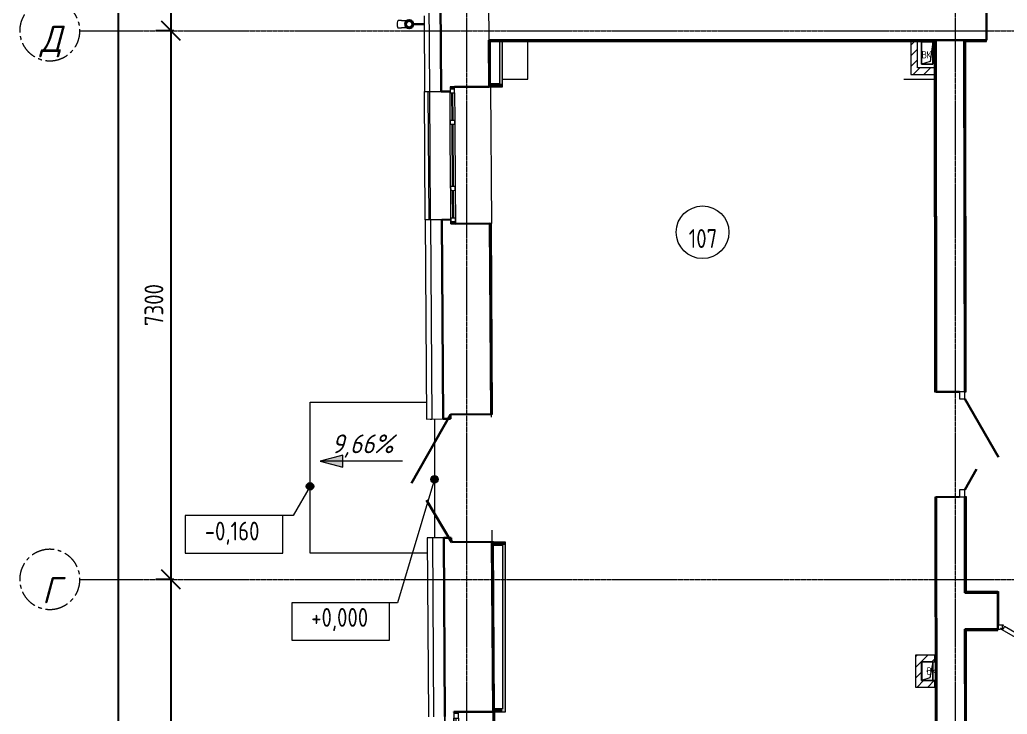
# Model space of a CAD drawing. Header units: millimetres. Extents: x 504091 to 2165846, y 135022 to 442887.
# Drawn here: x 693412 to 706547, y 281484 to 290725 of the extents above; entities that cross this region are included whole.
import ezdxf

# ---------------------------------------------------------------- set-up
doc = ezdxf.new("R2010")
doc.units = ezdxf.units.MM
doc.linetypes.add('ADSK_Линия сетки', pattern=[25, 20, -2.5, 0, -2.5])
doc.linetypes.add('осеваяX2', pattern=[4, 2.5, -0.5, 0.5, -0.5])
doc.layers.get('Defpoints').update_dxf_attribs({"color": 255})
for name, color, linetype, lineweight in [('_ Окна', 7, 'Continuous', 30), ('Аннотация', 7, 'Continuous', 9), ('Двери', 7, 'Continuous', 20), ('Марки помещений', 7, 'Continuous', 20), ('Обобщенные модели', 7, 'Continuous', 18), ('Окна', 7, 'Continuous', 18), ('Оси', 165, 'осеваяX2', 13), ('отметки', 7, 'Continuous', 20), ('Перекрытие', 7, 'Continuous', 18), ('размеры', 7, 'Continuous', 9), ('Стены внутренние', 7, 'Continuous', 18), ('Стены наружные', 7, 'Continuous', 18), ('Стены несущие', 7, 'Continuous', 30), ('Стены отделка', 7, 'Continuous', 30), ('Стены штриховка', 7, 'Continuous', 18)]:
    doc.layers.add(name, color=color, linetype=linetype, lineweight=lineweight)
doc.layers.add('Линии', color=7, linetype='Continuous', lineweight=9, true_color=0x00a600)
doc.styles.add('GOST 2.304_new', font='isocpeur.ttf', dxfattribs={"width": 0.9, "oblique": 15})
doc.styles.add('ГОСТ 2.304', font='CS_Gost2304.shx')
doc.dimstyles.new('СПДС', dxfattribs={"dimscale": 100, "dimtxt": 2.5, "dimasz": 2.5, "dimexe": 2, "dimexo": 0.625, "dimgap": 1, "dimtad": 1, "dimdec": 0, "dimrnd": 5, "dimtxsty": 'ГОСТ 2.304', "dimblk": 'OBLIQUE', "dimcen": 2.5, "dimdle": 2, "dimadec": 0, "dimazin": 2, "dimtfac": 0.75, "dimtdec": 0, "dimtmove": 1, "dimatfit": 3, "dimfxl": 0, "dimtolj": 1, "dimarcsym": 0})
pattern_1 = [(45, (705858.08, 270333.52), (-70.7107, 70.7107), [])]

# ---------------------------------------------------------------- blocks, each defined once
blk = doc.blocks.new('Дверь-Alumark_двупольная с глухим окном_S70 - 1400х2100 EI30 алюм ост Д-15п-6265542-План 1-го этажа')
at = {"layer": 'Двери', "lineweight": 30}
for p, q in [((-480, 190), (295, 637)), ((730, 190), (457, 347))]:
    blk.add_line(p, q, dxfattribs=at)
at = {"layer": 'Двери'}
for p, q in [((-575, 190), (-575, 120)), ((-480, 190), (-575, 190)), ((-480, 120), (-480, 190)), ((730, 190), (730, 120)), ((825, 190), (730, 190)), ((825, 120), (825, 190)), ((-575, 120), (-480, 120)), ((730, 120), (825, 120))]:
    blk.add_line(p, q, dxfattribs=at)
blk = doc.blocks.new('GM_Отверстие прямоугольное _в плите_ - Отверстие-1433026-План 1-го этажа')
at = {"layer": 'Обобщенные модели'}
for p, q in [((-75, -150), (-75, 150)), ((-75, 150), (75, 150)), ((75, 150), (-75, 150)), ((-75, 150), (-75, -150)), ((-37.5, 112.5), (75, 150)), ((75, 150), (75, -150)), ((75, -150), (75, 150)), ((-75, -150), (-37.5, 112.5)), ((75, -150), (-75, -150)), ((-75, -150), (75, -150))]:
    blk.add_line(p, q, dxfattribs=at)
for start, end in [(360, 180), (180, 360), (60, 165), (300, 360), (195, 270)]:
    blk.add_arc((0, 0), 2.5, start, end, dxfattribs=at)
blk = doc.blocks.new('dver-dpo-230 _1_ - 1700х2200Н алюм ост EIW15 Д16л-3687089-План 1-го этажа')
at = {"layer": 'Двери'}
for p, q in [((-6, 703), (-29, 664)), ((-29, 664), (762, 207)), ((-21, 717), (-24, 713)), ((-24, 713), (-6, 703)), ((804, 240), (-21, 717)), ((-804, 240), (-241, 565)), ((-241, 565), (-239, 561)), ((-219, 526), (-239, 561)), ((-234, 512), (-199, 532)), ((-202, 536), (-219, 526)), ((-199, 532), (-202, 536)), ((-234, 512), (-762, 207)), ((-850, 190), (-850, 240)), ((-850, 240), (-814, 240)), ((-840, 240), (-850, 240)), ((-850, 240), (-850, 190)), ((-774, 190), (-850, 190)), ((-850, 190), (-840, 190)), ((-840, 190), (-840, 240)), ((-814, 240), (-814, 235)), ((-811, 232), (-790, 232)), ((-802, 236), (-804, 240)), ((-784, 246), (-802, 236)), ((-790, 232), (-790, 197)), ((-787, 194), (-774, 194)), ((-762, 207), (-784, 246)), ((-774, 194), (-774, 190)), ((762, 207), (784, 246)), ((774, 194), (774, 190)), ((787, 194), (774, 194)), ((774, 190), (850, 190)), ((784, 246), (802, 236)), ((790, 232), (790, 197)), ((811, 232), (790, 232)), ((802, 236), (804, 240)), ((814, 240), (814, 235)), ((850, 240), (814, 240)), ((850, 240), (840, 240)), ((840, 240), (840, 190)), ((840, 190), (850, 190)), ((850, 190), (850, 240)), ((850, 190), (850, 240))]:
    blk.add_line(p, q, dxfattribs=at)
for centre, radius, start, end in [((-811, 235), 2.52, 180, 270), ((-787, 197), 2.5, 180, 270), ((787, 197), 2.5, 270, 0), ((811, 235), 2.52, 270, 0)]:
    blk.add_arc(centre, radius, start, end, dxfattribs=at)
blk = doc.blocks.new('окно трехпол с фрамугой - 1800 и 1820х2300_h___нов_ ок15-2116915-План 1-го этажа')
at = {"layer": '_ Окна', "lineweight": 18}
for p, q in [((-910, 140), (-910, 200)), ((-910, 200), (-830, 200)), ((-830, 140), (-910, 140)), ((-830, 200), (-830, 140)), ((-470, 140), (-470, 200)), ((-470, 200), (-410, 200)), ((-410, 140), (-470, 140)), ((-410, 200), (-410, 140)), ((410, 140), (410, 200)), ((410, 200), (470, 200)), ((470, 140), (410, 140)), ((470, 200), (470, 140)), ((830, 200), (830, 140)), ((910, 200), (830, 200)), ((830, 140), (910, 140)), ((910, 140), (910, 200))]:
    blk.add_line(p, q, dxfattribs=at)
at = {"layer": '_ Окна'}
for p, q in [((-890, 140), (-890, 200)), ((-830, 170), (-470, 170)), ((-410, 170), (410, 170)), ((470, 170), (830, 170)), ((890, 140), (890, 200))]:
    blk.add_line(p, q, dxfattribs=at)
at = {"layer": 'Окна'}
for p, q in [((-910, 200), (-910, 140)), ((-830, 200), (-910, 200)), ((-910, 140), (-830, 140)), ((-830, 200), (-470, 200)), ((-470, 140), (-830, 140)), ((-410, 200), (-470, 200)), ((-470, 140), (-410, 140)), ((-410, 200), (410, 200)), ((410, 140), (-410, 140)), ((470, 200), (410, 200)), ((410, 140), (470, 140)), ((470, 200), (830, 200)), ((830, 140), (470, 140)), ((910, 200), (830, 200)), ((830, 140), (910, 140)), ((910, 140), (910, 200))]:
    blk.add_line(p, q, dxfattribs=at)
blk = doc.blocks.new('AC_Дверь_Двупольная_Стальная - 1700х2100h В_ДН-6л-2587719-План 1-го этажа')
at = {"layer": 'Двери', "lineweight": 30}
for p, q in [((850, 220), (-59, 745)), ((-850, 220), (-287, 545))]:
    blk.add_line(p, q, dxfattribs=at)
blk = doc.blocks.new('Водосток - Тип 1 _карниз больше 490мм_-5161094-План 1-го этажа')
at = {"layer": 'Обобщенные модели', "lineweight": 9}
h = blk.add_hatch(dxfattribs=at)
h.set_pattern_fill('FP_23', color=256, style=0, pattern_type=2)
h.set_pattern_definition([(314.706, (-20244.53, -7002.02), (106.6089, 105.5204), [])])
h.paths.add_polyline_path([(76, 171), (77, 147), (86, 129), (103, 115), (125, 110), (147, 115), (164, 129), (174, 150), (173, 172), (164, 191), (147, 205), (125, 210), (102, 204), (86, 191), (77, 172)])
at = {"layer": 'Обобщенные модели'}
for p, q in [((75, 306), (75, 264)), ((175, 264), (175, 306)), ((120, 109), (120, -30)), ((130, -30), (130, 109)), ((120, -30), (130, -30))]:
    blk.add_line(p, q, dxfattribs=at)
at = {"layer": 'Обобщенные модели', "flags": 128}
for points in [[(75, 173), (75, 174), (75, 177), (75, 180), (75, 183), (75, 186), (75, 190), (75, 193), (75, 197), (75, 201), (75, 205), (75, 210), (75, 214), (75, 219), (75, 224), (75, 229), (75, 234), (75, 239), (75, 245), (75, 250), (75, 256), (75, 261), (75, 264)], [(175, 264), (175, 258), (175, 252), (175, 247), (175, 242), (175, 236), (175, 231), (175, 226), (175, 221), (175, 216), (175, 212), (175, 207), (175, 203), (175, 199), (175, 195), (175, 191), (175, 188), (175, 184), (175, 181), (175, 178), (175, 175), (175, 173)]]:
    blk.add_lwpolyline(points, dxfattribs=at)
at = {"layer": 'Обобщенные модели'}
for start, end in [(90, 270), (270, 90)]:
    blk.add_arc((125, 160), 52, start, end, dxfattribs=at)
at = {"layer": 'Обобщенные модели', "lineweight": 40}
for start, end in [(90, 270), (270, 90)]:
    blk.add_arc((125, 160), 50, start, end, dxfattribs=at)
at = {"layer": 'Обобщенные модели'}
for start_param, end_param in [(4.712389, 6.283185), (3.141593, 4.712389)]:
    blk.add_ellipse((125, 306), major_axis=(-50, 0), ratio=0.309017, start_param=start_param, end_param=end_param, dxfattribs=at)
blk = doc.blocks.new('GM_Отверстие прямоугольное _в плите_ - Отверстие-V67-План 1-го этажа')
at = {"layer": 'Обобщенные модели'}
for p, q in [((-75, -125), (-75, 125)), ((-75, 125), (75, 125)), ((75, 125), (-75, 125)), ((-75, 125), (-75, -125)), ((-75, -125), (-37.5, 87.5)), ((-37.5, 87.5), (75, 125)), ((75, 125), (75, -125)), ((75, -125), (75, 125)), ((75, -125), (-75, -125)), ((-75, -125), (75, -125))]:
    blk.add_line(p, q, dxfattribs=at)
for start, end in [(360, 180), (180, 360), (60, 165), (300, 360), (195, 270)]:
    blk.add_arc((0, 0), 2.5, start, end, dxfattribs=at)
blk = doc.blocks.new('окно трехпол с фрамугой - 1800 и 1820х2300_h___нов_ ок15-V40-План 1-го этажа')
at = {"layer": 'Линии', "color": 7}
for p, q in [((-855, 320), (850, 320)), ((850, 320), (-855, 320)), ((-910, 140), (-910, 200)), ((-910, 200), (-830, 200)), ((-910, 200), (-910, 140)), ((-830, 200), (-910, 200)), ((-910, 200), (-910, -320)), ((910, 200), (-910, 200)), ((-830, 140), (-910, 140)), ((-910, 140), (-830, 140)), ((-890, 140), (-890, 200)), ((850, 200), (-855, 200)), ((-830, 200), (-830, 140)), ((-830, 140), (-830, 200)), ((-830, 140), (-830, 200)), ((-830, 200), (-470, 200)), ((-830, 170), (-470, 170)), ((-470, 140), (-830, 140)), ((-470, 140), (-470, 200)), ((-470, 200), (-410, 200)), ((-410, 200), (-470, 200)), ((-470, 200), (-470, 140)), ((-470, 200), (-470, 140)), ((-410, 140), (-470, 140)), ((-470, 140), (-410, 140)), ((-410, 200), (-410, 140)), ((-410, 140), (-410, 200)), ((-410, 140), (-410, 200)), ((-410, 200), (410, 200)), ((-410, 170), (410, 170)), ((410, 140), (-410, 140)), ((410, 140), (410, 200)), ((410, 200), (470, 200)), ((470, 200), (410, 200)), ((410, 200), (410, 140)), ((410, 200), (410, 140)), ((470, 140), (410, 140)), ((410, 140), (470, 140)), ((470, 200), (470, 140)), ((470, 140), (470, 200)), ((470, 140), (470, 200)), ((470, 200), (830, 200)), ((470, 170), (830, 170)), ((830, 140), (470, 140)), ((830, 200), (830, 140)), ((910, 200), (830, 200)), ((910, 200), (830, 200)), ((830, 200), (830, 140)), ((830, 200), (830, 140)), ((830, 140), (910, 140)), ((830, 140), (910, 140)), ((890, 140), (890, 200)), ((910, 140), (910, 200)), ((910, 140), (910, 200)), ((910, 200), (910, -320)), ((-910, -320), (910, -320)), ((910, -320), (-910, -320))]:
    blk.add_line(p, q, dxfattribs=at)
blk = doc.blocks.new('Ось сетки - Круг_Ø8 мм-8258-План 1-го этажа')
at = {"layer": 'Оси', "lineweight": 20}
for start, end in [(360, 180), (180, 360)]:
    blk.add_arc((0, 0), 4, start, end, dxfattribs=at)
blk = doc.blocks.new('_Oblique')
at = {"color": 0, "linetype": 'ByBlock', "lineweight": -2}
blk.add_line((-0.5, -0.5), (0.5, 0.5), dxfattribs=at)
blk = doc.blocks.new('*D856')
at = {"color": 0, "lineweight": -2, "transparency": 16777216}
for p, q in [((694721, 313579), (694721, 270129)), ((694759, 313379), (694521, 313379)), ((694759, 270329), (694521, 270329))]:
    blk.add_line(p, q, dxfattribs=at)
at = {"layer": 'Defpoints', "color": 0, "lineweight": 20, "transparency": 16777216}
for p in [(694821, 313379), (694721, 270329), (694821, 270329)]:
    blk.add_point(p, dxfattribs=at)
at = {"color": 0, "lineweight": -2, "transparency": 16777216, "xscale": 250, "yscale": 250, "zscale": 250}
for p, rotation in [((694721, 313379), 90), ((694721, 270329), 270)]:
    blk.add_blockref('_Oblique', p, dxfattribs=dict(at, rotation=rotation))
at = {"color": 0, "lineweight": 25, "transparency": 16777216, "insert": (694496, 291854), "char_height": 250, "width": 318.77, "attachment_point": 5, "rotation": 90, "style": 'ГОСТ 2.304', "bg_fill": 3, "box_fill_scale": 1.1, "bg_fill_color": 256, "bg_fill_true_color": 13158600, "bg_fill_transparency": 0}
blk.add_mtext('\\A1;43050', dxfattribs=at)
blk = doc.blocks.new('*D869')
at = {"color": 0, "lineweight": -2, "transparency": 16777216}
for p, q in [((694721, 313579), (694721, 270129)), ((694759, 313379), (694521, 313379)), ((694759, 270329), (694521, 270329))]:
    blk.add_line(p, q, dxfattribs=at)
at = {"layer": 'Defpoints', "color": 0, "lineweight": 20, "transparency": 16777216}
for p in [(694821, 313379), (694721, 270329), (694821, 270329)]:
    blk.add_point(p, dxfattribs=at)
at = {"color": 0, "lineweight": -2, "transparency": 16777216, "xscale": 250, "yscale": 250, "zscale": 250}
for p, rotation in [((694721, 313379), 90), ((694721, 270329), 270)]:
    blk.add_blockref('_Oblique', p, dxfattribs=dict(at, rotation=rotation))
at = {"color": 0, "lineweight": 25, "transparency": 16777216, "insert": (694496, 291854), "char_height": 250, "width": 318.77, "attachment_point": 5, "rotation": 90, "style": 'ГОСТ 2.304', "bg_fill": 3, "box_fill_scale": 1.1, "bg_fill_color": 256, "bg_fill_true_color": 13158600, "bg_fill_transparency": 0}
blk.add_mtext('\\A1;43050', dxfattribs=at)
blk = doc.blocks.new('*D872')
at = {"color": 0, "lineweight": -2, "transparency": 16777216}
for p, q in [((695421, 307079), (695421, 290379)), ((695459, 306879), (695221, 306879)), ((695459, 290579), (695221, 290579))]:
    blk.add_line(p, q, dxfattribs=at)
at = {"layer": 'Defpoints', "color": 0, "lineweight": 20, "transparency": 16777216}
for p in [(695521, 306879), (695421, 290579), (695521, 290579)]:
    blk.add_point(p, dxfattribs=at)
at = {"color": 0, "lineweight": -2, "transparency": 16777216, "xscale": 250, "yscale": 250, "zscale": 250}
for p, rotation in [((695421, 306879), 90), ((695421, 290579), 270)]:
    blk.add_blockref('_Oblique', p, dxfattribs=dict(at, rotation=rotation))
at = {"color": 0, "lineweight": 25, "transparency": 16777216, "insert": (695196, 298729), "char_height": 250, "width": 291.93, "attachment_point": 5, "rotation": 90, "style": 'ГОСТ 2.304', "bg_fill": 3, "box_fill_scale": 1.1, "bg_fill_color": 256, "bg_fill_true_color": 13158600, "bg_fill_transparency": 0}
blk.add_mtext('\\A1;16300', dxfattribs=at)
blk = doc.blocks.new('*D873')
at = {"color": 0, "lineweight": -2, "transparency": 16777216}
for p, q in [((695421, 290779), (695421, 283079)), ((695459, 290579), (695221, 290579)), ((695459, 283279), (695221, 283279))]:
    blk.add_line(p, q, dxfattribs=at)
at = {"layer": 'Defpoints', "color": 0, "lineweight": 20, "transparency": 16777216}
for p in [(695521, 290579), (695421, 283279), (695521, 283279)]:
    blk.add_point(p, dxfattribs=at)
at = {"color": 0, "lineweight": -2, "transparency": 16777216, "xscale": 250, "yscale": 250, "zscale": 250}
for p, rotation in [((695421, 290579), 90), ((695421, 283279), 270)]:
    blk.add_blockref('_Oblique', p, dxfattribs=dict(at, rotation=rotation))
at = {"color": 0, "lineweight": 25, "transparency": 16777216, "insert": (695196, 286929), "char_height": 250, "width": 248.31, "attachment_point": 5, "rotation": 90, "style": 'ГОСТ 2.304', "bg_fill": 3, "box_fill_scale": 1.1, "bg_fill_color": 256, "bg_fill_true_color": 13158600, "bg_fill_transparency": 0}
blk.add_mtext('\\A1;7300', dxfattribs=at)
blk = doc.blocks.new('*D874')
at = {"color": 0, "lineweight": -2, "transparency": 16777216}
for p, q in [((695421, 283479), (695421, 278429)), ((695459, 283279), (695221, 283279)), ((695780, 278629), (695221, 278629))]:
    blk.add_line(p, q, dxfattribs=at)
at = {"layer": 'Defpoints', "color": 0, "lineweight": 20, "transparency": 16777216}
for p in [(695521, 283279), (695421, 278629), (695842, 278629)]:
    blk.add_point(p, dxfattribs=at)
at = {"color": 0, "lineweight": -2, "transparency": 16777216, "xscale": 250, "yscale": 250, "zscale": 250}
for p, rotation in [((695421, 283279), 90), ((695421, 278629), 270)]:
    blk.add_blockref('_Oblique', p, dxfattribs=dict(at, rotation=rotation))
at = {"color": 0, "lineweight": 25, "transparency": 16777216, "insert": (695196, 280954), "char_height": 250, "width": 256.7, "attachment_point": 5, "rotation": 90, "style": 'ГОСТ 2.304', "bg_fill": 3, "box_fill_scale": 1.1, "bg_fill_color": 256, "bg_fill_true_color": 13158600, "bg_fill_transparency": 0}
blk.add_mtext('\\A1;4650', dxfattribs=at)
blk = doc.blocks.new('ADSK_Марка_Помещение_ОдноЗначение - Номер-159740-План 1-го этажа')
at = {"layer": 'Марки помещений'}
blk.add_circle((0, 0), 3.5, dxfattribs=at)
blk = doc.blocks.new('Высотные отметки - Рамка-12095-План 1-го этажа')
at = {"layer": 'Аннотация', "lineweight": 20}
for p, q in [((-6.5, 0), (-6.5, 5)), ((-6.5, 5), (6.5, 5)), ((6.5, 5), (6.5, 0)), ((6.5, 0), (-6.5, 0))]:
    blk.add_line(p, q, dxfattribs=at)

msp = doc.modelspace()

# ---------------------------------------------------------------- hatches: boundary and pattern name
at = {"layer": 'отметки'}
h = msp.add_hatch(color=256, dxfattribs=at)
edge = h.paths.add_edge_path()
edge.add_arc((698928.2597, 284610.8642), 50, 0, 360)
h = msp.add_hatch(color=256, dxfattribs=at)
edge = h.paths.add_edge_path()
edge.add_arc((697272.54, 284516.7153), 50, 0, 360)
at = {"layer": 'Стены внутренние'}
for points in [[(699833.8685, 289874.0241), (699833.8685, 290434.8615), (699793.8685, 290434.8615), (699793.8685, 289874.0241)], [(699673.8685, 289834.0241), (699833.8685, 289834.0241), (699833.8685, 289874.0241), (699674.8064, 289874.0241), (699675.0504, 289834.7827), (699673.8685, 289834.6584)], [(699831.7478, 283735.777), (699871.7478, 283735.777), (699871.7478, 283775.777), (699718.4711, 283775.777), (699718.4711, 283735.777), (699726.7651, 283735.777)], [(699871.7478, 281517.436), (699871.7478, 283735.777), (699831.7478, 283735.777), (699831.7478, 281517.436)], [(699831.7478, 281517.436), (699831.7478, 281557.436), (699726.5211, 281557.436), (699726.7651, 281518.2078), (699753.8935, 281517.436)]]:
    msp.add_hatch(color=256, dxfattribs=at).paths.add_polyline_path(points)
at = {"layer": 'Стены внутренние', "lineweight": 9, "true_color": 0x005b00}
h = msp.add_hatch(dxfattribs=at)
h.set_pattern_fill('FP_8', color=98, style=0, pattern_type=2)
h.set_pattern_definition(pattern_1)
h.paths.add_polyline_path([(705263.4476, 290083.2816), (705351.4476, 290083.2816), (705351.4476, 290434.8615), (705263.4476, 290434.8615), (705263.4476, 290428.1487)])
h = msp.add_hatch(dxfattribs=at)
h.set_pattern_fill('FP_8', color=98, style=0, pattern_type=2)
h.set_pattern_definition(pattern_1)
h.paths.add_polyline_path([(705576.7801, 289995.2816), (705576.2908, 290083.2816), (705263.4476, 290083.2816), (705263.4476, 289995.2816), (705576.2908, 289995.2816)])
h = msp.add_hatch(dxfattribs=at)
h.set_pattern_fill('FP_8', color=98, style=0, pattern_type=2)
h.set_pattern_definition(pattern_1)
h.paths.add_polyline_path([(705415.2416, 282181.6006), (705585.2416, 282181.6006), (705585.2416, 282269.6006), (705327.2416, 282269.6006), (705327.2416, 282181.6006), (705407.1564, 282181.6006)])
h = msp.add_hatch(dxfattribs=at)
h.set_pattern_fill('FP_8', color=98, style=0, pattern_type=2)
h.set_pattern_definition(pattern_1)
h.paths.add_polyline_path([(705327.2416, 281931.6006), (705415.2416, 281931.6006), (705415.2416, 282181.6006), (705327.2416, 282181.6006), (705327.2416, 281984.591)])
h = msp.add_hatch(dxfattribs=at)
h.set_pattern_fill('FP_8', color=98, style=0, pattern_type=2)
h.set_pattern_definition(pattern_1)
h.paths.add_polyline_path([(705585.2416, 281843.6006), (705585.2416, 281931.6006), (705327.2416, 281931.6006), (705327.2416, 281843.6006), (705583.1282, 281843.6006)])

# ---------------------------------------------------------------- linework, layer by layer
at = {"layer": 'Оси', "linetype": 'ADSK_Линия сетки'}
for p, q in [((699357.643, 263323.4727), (699357.643, 314443.584)), ((705857.643, 263323.4727), (705857.643, 314443.584)), ((694211.5079, 290578.5198), (761862.9306, 290578.5198)), ((694211.5079, 283278.5198), (761862.9306, 283278.5198))]:
    msp.add_line(p, q, dxfattribs=at)
at = {"layer": 'отметки', "lineweight": 20}
for p, q in [((698928.2597, 284610.8642), (698434.5616, 282968.4899)), ((697272.54, 284516.7153), (697048.3147, 284128.3457)), ((697048.3147, 284128.3457), (696261.4663, 284128.3457)), ((698434.5616, 282968.4899), (697681.3709, 282968.4899))]:
    msp.add_line(p, q, dxfattribs=at)
at = {"layer": 'отметки'}
for centre in [(698928.2597, 284610.8642), (697272.54, 284516.7153)]:
    msp.add_circle(centre, 50, dxfattribs=at)
at = {"layer": 'Перекрытие'}
for p, q in [((700171.319, 289934.8615), (700171.319, 290434.8615)), ((699833.8685, 289934.8615), (700171.319, 289934.8615)), ((705171.319, 289934.8615), (705576.8484, 289934.8615)), ((697272.54, 285637.504), (698821.1332, 285637.504)), ((697272.54, 283626.5435), (697272.54, 285637.504)), ((699682.1505, 285476.5728), (699682.4099, 285434.8615)), ((698928.2597, 285411.8838), (698928.2597, 283831.8532)), ((699691.7373, 283934.8615), (699692.7214, 283776.6057)), ((698833.6379, 283626.5435), (697272.54, 283626.5435)), ((706422.1266, 283117.3026), (706432.1266, 283117.3026)), ((706432.1266, 283117.3026), (706432.1266, 282667.3026))]:
    msp.add_line(p, q, dxfattribs=at)
at = {"layer": 'Стены внутренние'}
for p, q in [((699675.0566, 289833.7827), (699686.3737, 288013.8179)), ((699726.7775, 281516.2078), (699738.0945, 279696.243))]:
    msp.add_line(p, q, dxfattribs=at)
at = {"layer": 'Стены наружные'}
for p, q in [((698806.0487, 288063.3449), (698795.4467, 289768.3119)), ((698845.4458, 289768.6237), (698865.3704, 289768.7459)), ((698856.0477, 288063.6558), (698845.4458, 289768.6228)), ((698876.0473, 288063.7802), (698865.4454, 289768.7472)), ((698872.1086, 285410.3859), (698892.1082, 285410.5086))]:
    msp.add_line(p, q, dxfattribs=at)
at = {"layer": 'Стены несущие'}
for p, q in [((699015.4425, 289769.6799), (699008.0283, 290962.0047)), ((706270, 290454.8615), (706270, 290964.8615)), ((699651.1942, 290454.8615), (706270, 290454.8615)), ((699651.1942, 290454.8615), (699655.057, 289833.6584)), ((705976.1058, 290454.8847), (705596.106, 290454.4503)), ((705596.106, 290454.4503), (705601.4558, 285774.4534)), ((705976.1058, 290454.8847), (705981.4556, 285774.8878)), ((706270, 290454.8615), (705998.0777, 290454.8615)), ((699135.0609, 289831.4249), (699135.0671, 289830.4249)), ((699195.0659, 289830.798), (699655.057, 289833.6584)), ((699015.4425, 289769.6799), (699135.4402, 289770.4261)), ((699146.0421, 288065.4591), (699026.0444, 288064.7129)), ((699042.536, 285412.5944), (699026.0444, 288064.7129)), ((699666.374, 288013.6936), (699206.3829, 288010.8332)), ((699666.374, 288013.6936), (699682.1505, 285476.5728)), ((705601.4558, 285774.4534), (705911.4556, 285774.8077)), ((699142.1361, 285477.215), (699142.5092, 285417.2161)), ((699142.161, 285473.215), (699682.1505, 285476.5728)), ((699042.536, 285412.5944), (699142.5341, 285413.2162)), ((699142.5341, 285413.2162), (699142.5092, 285417.2161)), ((705913.056, 284374.8087), (705603.0562, 284374.4543)), ((705603.0562, 284374.4543), (705609.0464, 279134.1952)), ((705984.5163, 283097.3026), (705983.0559, 284374.8887)), ((699152.3587, 283833.2468), (699052.3607, 283832.6249)), ((699067.1634, 281452.105), (699052.3607, 283832.6249)), ((699152.7318, 283773.2479), (699152.3587, 283833.2468)), ((699692.7214, 283776.6057), (699152.7318, 283773.2479)), ((699692.7214, 283776.6057), (699706.7779, 281516.0834)), ((705984.5163, 283097.3026), (706422.1266, 283097.3026)), ((706422.1266, 282617.3026), (706422.1266, 283097.3026)), ((706422.1266, 282617.3026), (705985.065, 282617.3026)), ((705985.065, 282617.3026), (705989.3353, 278881.6903)), ((699186.7755, 281514.85), (699706.7655, 281518.0834)), ((699186.7879, 281512.85), (699186.7755, 281514.85)), ((699246.7868, 281513.2231), (699706.7779, 281516.0834))]:
    msp.add_line(p, q, dxfattribs=at)
at = {"layer": 'Стены отделка', "lineweight": 9}
for p, q in [((698865.4454, 289768.7472), (698858.0129, 290964.0135)), ((698789.1779, 290776.4513), (698795.4467, 289768.3119)), ((699661.2566, 290434.8615), (699651.3186, 290434.8615)), ((699661.2566, 290454.8615), (699661.2566, 290434.8615)), ((699671.319, 290434.8615), (705596.0955, 290434.8615)), ((699675.0566, 289833.7827), (699671.319, 290434.8615)), ((699793.8685, 290454.8615), (699793.8685, 289874.0241)), ((699833.8685, 289834.0241), (699833.8685, 290454.8615)), ((705263.4476, 290434.8615), (705263.4476, 289995.2816)), ((705351.4476, 290083.2816), (705351.4476, 290434.8615)), ((705596.0955, 290434.8615), (705596.0955, 290454.8615)), ((705996.1058, 290454.9076), (705976.1058, 290454.8847)), ((706001.4555, 285774.9106), (705996.1058, 290454.9076)), ((705998.0777, 290454.8615), (705998.0777, 290434.8615)), ((705998.0777, 290434.8615), (706270, 290434.8615)), ((706270, 290434.8615), (706270, 290454.8615)), ((705596.2908, 290428.5246), (705576.2908, 290428.502)), ((705576.2908, 290428.502), (705581.547, 285774.4306)), ((705601.547, 285774.4535), (705596.2908, 290428.5246)), ((705583.4476, 290083.2816), (705351.4476, 290083.2816)), ((705583.4476, 289995.2816), (705583.4476, 290083.2816)), ((705263.4476, 289995.2816), (705583.4476, 289995.2816)), ((699655.057, 289833.6584), (699675.0566, 289833.7827)), ((699793.8685, 289874.0241), (699673.8685, 289874.0241)), ((699673.8685, 289874.0241), (699673.8685, 289834.0241)), ((699673.8685, 289834.0241), (699833.8685, 289834.0241)), ((698795.4467, 289768.3119), (699015.4425, 289769.6799)), ((698845.4458, 289768.6228), (698845.4396, 289769.6228)), ((699015.4425, 289769.6799), (699015.4425, 289769.6799)), ((699026.0444, 288064.7129), (698806.0487, 288063.3449)), ((698806.0487, 288063.3449), (698822.5402, 285411.2264)), ((698876.0473, 288063.7802), (698892.5389, 285411.6617)), ((699686.3737, 288013.8179), (699666.374, 288013.6936)), ((699702.1501, 285476.6972), (699686.3737, 288013.8179)), ((705581.547, 285774.4306), (705601.4558, 285774.4534)), ((705981.4556, 285774.8878), (706001.4555, 285774.9106)), ((699682.1505, 285476.5728), (699702.1501, 285476.6972)), ((698822.5402, 285411.2264), (699042.536, 285412.5944)), ((698872.5393, 285411.5373), (698872.5144, 285415.5372)), ((699042.536, 285412.5944), (699042.536, 285412.5944)), ((705603.0562, 284374.4543), (705583.1282, 284374.4315)), ((705583.1282, 284374.4315), (705589.0464, 279134.1726)), ((705609.0464, 279134.1952), (705603.1282, 284374.4544)), ((706003.0559, 284374.9115), (705983.0559, 284374.8887)), ((706004.5164, 283097.3026), (706003.0559, 284374.9115)), ((699052.3607, 283832.6249), (698832.3649, 283831.2569)), ((698832.3649, 283831.2569), (698847.1676, 281450.737)), ((698902.3636, 283831.6922), (698917.1663, 281451.1723)), ((699712.721, 283776.7301), (699692.7214, 283776.6057)), ((699726.7775, 281516.2078), (699712.721, 283776.7301)), ((699871.7478, 283775.777), (699718.4711, 283775.777)), ((699718.4711, 283775.777), (699718.4711, 283735.777)), ((699718.4711, 283735.777), (699831.7478, 283735.777)), ((699831.7478, 283735.777), (699831.7478, 281557.436)), ((699871.7478, 281517.436), (699871.7478, 283775.777)), ((706422.1266, 283117.3026), (706004.4935, 283117.3026)), ((706004.4935, 283117.3026), (706004.4935, 283097.3026)), ((706422.1266, 283097.3026), (706422.1266, 283117.3026)), ((706005.065, 282617.3255), (705985.065, 282617.3026)), ((706009.2816, 278928.6443), (706005.065, 282617.3255)), ((706005.0651, 282617.3026), (706005.0651, 282597.3026)), ((706005.0651, 282597.3026), (706422.1266, 282597.3026)), ((706422.1266, 282597.3026), (706422.1266, 282617.3026)), ((705327.2416, 282269.6006), (705327.2416, 281843.6006)), ((705585.2416, 282269.6006), (705327.2416, 282269.6006)), ((705415.2416, 281931.6006), (705415.2416, 282181.6006)), ((705415.2416, 282181.6006), (705585.2416, 282181.6006)), ((705585.2416, 282181.6006), (705585.2416, 282269.6006)), ((705585.2416, 281931.6006), (705415.2416, 281931.6006)), ((705585.2416, 281843.6006), (705585.2416, 281931.6006)), ((705327.2416, 281843.6006), (705585.2416, 281843.6006)), ((699706.7779, 281516.0834), (699726.7775, 281516.2078)), ((699831.7478, 281557.436), (699718.4711, 281557.436)), ((699718.4711, 281557.436), (699718.4711, 281517.436)), ((699718.4711, 281517.436), (699871.7478, 281517.436))]:
    msp.add_line(p, q, dxfattribs=at)
at = {"layer": 'Стены штриховка'}
msp.add_line((699648.0229, 290964.8615), (699651.1942, 290454.8615), dxfattribs=at)

# ---------------------------------------------------------------- block references
at = {"layer": 'Двери'}
for name, p, rotation in [('Дверь-Alumark_двупольная с глухим окном_S70 - 1400х2100 EI30 алюм ост Д-15п-6265542-План 1-го этажа', (705792.113, 285199.671), 270.0654956564283), ('dver-dpo-230 _1_ - 1700х2200Н алюм ост EIW15 Д16л-3687089-План 1-го этажа', (707272.1266, 282857.3026), 180)]:
    msp.add_blockref(name, p, dxfattribs=dict(at, rotation=rotation))
at = {"layer": 'Двери', "color": 8, "true_color": 0x7f7f7f, "rotation": 90.35627563939659}
msp.add_blockref('AC_Дверь_Двупольная_Стальная - 1700х2100h В_ДН-6л-2587719-План 1-го этажа', (699367.4421, 284624.5995), dxfattribs=at)
at = {"layer": 'Линии', "color": 7, "rotation": 90.35627563939659}
msp.add_blockref('окно трехпол с фрамугой - 1800 и 1820х2300_h___нов_ ок15-V40-План 1-го этажа', (699392.4426, 280604.1112), dxfattribs=at)
at = {"layer": 'Марки помещений', "xscale": 99.99999999999993, "yscale": 99.99999999999993, "zscale": 99.99999999999993}
msp.add_blockref('ADSK_Марка_Помещение_ОдноЗначение - Номер-159740-План 1-го этажа', (702494.5003, 287897.6624), dxfattribs=at)
at = {"layer": 'Обобщенные модели'}
for name, p, rotation in [('Водосток - Тип 1 _карниз больше 490мм_-5161094-План 1-го этажа', (698752.2551, 290541.8513), 90.29404624676303), ('GM_Отверстие прямоугольное _в плите_ - Отверстие-1433026-План 1-го этажа', (705483.4802, 290283.2515), 180), ('GM_Отверстие прямоугольное _в плите_ - Отверстие-V67-План 1-го этажа', (705482.1564, 282056.6006), 180)]:
    msp.add_blockref(name, p, dxfattribs=dict(at, rotation=rotation))
at = {"layer": 'Окна', "rotation": 90.35627563939659}
msp.add_blockref('окно трехпол с фрамугой - 1800 и 1820х2300_h___нов_ ок15-2116915-План 1-го этажа', (699340.7217, 288921.6862), dxfattribs=at)
at = {"layer": 'Оси', "lineweight": 20, "xscale": 99.99999999999993, "yscale": 99.99999999999993, "zscale": 99.99999999999993, "rotation": 269.9999999999994}
for p in [(693811.5079, 290578.5198), (693811.5079, 283278.5198)]:
    msp.add_blockref('Ось сетки - Круг_Ø8 мм-8258-План 1-го этажа', p, dxfattribs=at)
at = {"layer": 'отметки', "lineweight": 20, "extrusion": (0, 0, -1), "xscale": 99.99999999999993, "yscale": 99.99999999999993, "zscale": 99.99999999999993, "rotation": 180}
msp.add_blockref('Высотные отметки - Рамка-12095-План 1-го этажа', (-697681.3709, 282968.4899), dxfattribs=at)

# ---------------------------------------------------------------- texts
at = {"layer": 'Аннотация', "color": 251, "lineweight": 9, "true_color": 0x4b4b4b, "char_height": 100, "width": 156.348, "attachment_point": 1, "line_spacing_factor": 1.022766, "style": 'ГОСТ 2.304'}
for insert in [(705409.0189, 290310.4065), (705475.7803, 282109.6151)]:
    msp.add_mtext('\\pt360,720,1080,1440,1800,2160,2520,2880,3240,3600,3960,4320,4680,5040,5400,5760,6120,6480,6840,7200,7560,7920,8280,8640,9000,9360,9720,10080,10440,10800,11160,11520;ВК', dxfattribs=dict(at, insert=insert))
at = {"layer": 'Марки помещений', "lineweight": 9, "insert": (702499.443, 287814.0806), "char_height": 250, "width": 441, "attachment_point": 5, "line_spacing_factor": 1.022766, "style": 'ГОСТ 2.304'}
msp.add_mtext('\\pt450,900,1350,1800,2250,2700,3150,3600,4050,4500,4950,5400,5850,6300,6750,7200,7650,8100,8550,9000,9450,9900,10350,10800,11250,11700,12150,12600,13050,13500,13950,14400;107', dxfattribs=at)
at = {"layer": 'Оси', "char_height": 350, "attachment_point": 5, "line_spacing_factor": 1.022766, "style": 'GOST 2.304_new'}
for s, insert, width in [('\\pt89.999,180.0015,270.0005,359.9995,449.9985,540.001,630,719.999,810.0015,900.0005,989.9995,1079.9985,1170.001,1260,1349.999,1440.0015,1530.0005,1619.9995,1709.9985,1800.001,1890,1979.999,2070.0015,2160.0005,2249.9995,2339.9985,2430.001,2520,2609.999,2700.0015,2790.0005,2879.9995;Д', (693826.435, 290435.6688), 291.6), ('\\pt89.999,180.0015,270.0005,359.9995,449.9985,540.001,630,719.999,810.0015,900.0005,989.9995,1079.9985,1170.001,1260,1349.999,1440.0015,1530.0005,1619.9995,1709.9985,1800.001,1890,1979.999,2070.0015,2160.0005,2249.9995,2339.9985,2430.001,2520,2609.999,2700.0015,2790.0005,2879.9995;Г', (693825.985, 283135.6688), 232.2)]:
    msp.add_mtext(s, dxfattribs=dict(at, insert=insert, width=width))
at = {"layer": 'отметки', "lineweight": 20, "char_height": 250, "attachment_point": 1, "line_spacing_factor": 1.022761, "style": 'ГОСТ 2.304'}
for s, insert, width in [('-0,160', (695871.7875, 284046.1833), 977.532294), ('+0,000', (697288.4807, 282897.5129), 1028.822569)]:
    msp.add_mtext(s, dxfattribs=dict(at, insert=insert, width=width))

# ---------------------------------------------------------------- next in the draw order: texts
at = {"layer": 'размеры', "lineweight": 20, "insert": (697560.8959, 285207.365), "char_height": 250, "width": 950.378619, "attachment_point": 1, "line_spacing_factor": 1.022761, "style": 'GOST 2.304_new', "bg_fill": 3, "box_fill_scale": 1.25, "bg_fill_color": 256, "bg_fill_true_color": 13158600, "bg_fill_transparency": 0}
msp.add_mtext('9,66%', dxfattribs=at)

# ---------------------------------------------------------------- next in the draw order: dimensions: what is measured, and where the dimension line sits
at = {"lineweight": 25}
for base, p1, p2, picture, middle in [((694721.0772, 270328.5198), (694821.0621, 313378.5198), (694821.0621, 270328.5198), '*D856', (694496.0772, 291853.5198)), ((695421.0772, 290578.5198), (695521.0621, 306878.5198), (695521.0621, 290578.5198), '*D872', (695196.0772, 298728.5198))]:
    dim = msp.add_linear_dim(base=base, p1=p1, p2=p2, angle=90, dimstyle='СПДС', dxfattribs=at)
    dim.commit()
    dim.dimension.update_dxf_attribs({"geometry": picture, "text_midpoint": middle})

# ---------------------------------------------------------------- next in the draw order: hatches: boundary and pattern name
at = {"layer": 'размеры'}
msp.add_hatch(color=256, dxfattribs=at).paths.add_polyline_path([(697409.2474, 284850.6579), (697709.2474, 284770.2731), (697709.2474, 284931.0427)])

# ---------------------------------------------------------------- next in the draw order: linework, layer by layer
for p, q in [((697709.2474, 284931.0427), (697409.2474, 284850.6579)), ((697709.2474, 284770.2731), (697709.2474, 284931.0427)), ((697409.2474, 284850.6579), (697709.2474, 284770.2731))]:
    msp.add_line(p, q, dxfattribs=at)
at = {"layer": 'размеры', "lineweight": 20}
msp.add_line((698504.5267, 284850.6579), (697409.2474, 284850.6579), dxfattribs=at)

# ---------------------------------------------------------------- next in the draw order: dimensions: what is measured, and where the dimension line sits
at = {"lineweight": 25}
for base, p1, p2, picture, middle in [((694721.0772, 270328.5198), (694821.0621, 313378.5198), (694821.0621, 270328.5198), '*D869', (694496.0772, 291853.5198)), ((695421.0772, 283278.5198), (695521.0621, 290578.5198), (695521.0621, 283278.5198), '*D873', (695196.0772, 286928.5198))]:
    dim = msp.add_linear_dim(base=base, p1=p1, p2=p2, angle=90, dimstyle='СПДС', dxfattribs=at)
    dim.commit()
    dim.dimension.update_dxf_attribs({"geometry": picture, "text_midpoint": middle})

# ---------------------------------------------------------------- next in the draw order: block references
at = {"layer": 'отметки', "lineweight": 20, "extrusion": (0, 0, -1), "xscale": 99.99999999999993, "yscale": 99.99999999999993, "zscale": 99.99999999999993, "rotation": 180}
msp.add_blockref('Высотные отметки - Рамка-12095-План 1-го этажа', (-696261.4663, 284128.3457), dxfattribs=at)

# ---------------------------------------------------------------- next in the draw order: dimensions: what is measured, and where the dimension line sits
at = {"lineweight": 25}
dim = msp.add_linear_dim(base=(695421.0772, 278628.5198), p1=(695521.0621, 283278.5198), p2=(695842.1843, 278628.5198), angle=90, dimstyle='СПДС', dxfattribs=at)
dim.commit()
dim.dimension.update_dxf_attribs({"geometry": '*D874', "text_midpoint": (695196.0772, 280953.5198)})

doc.saveas('drawing.dxf')
